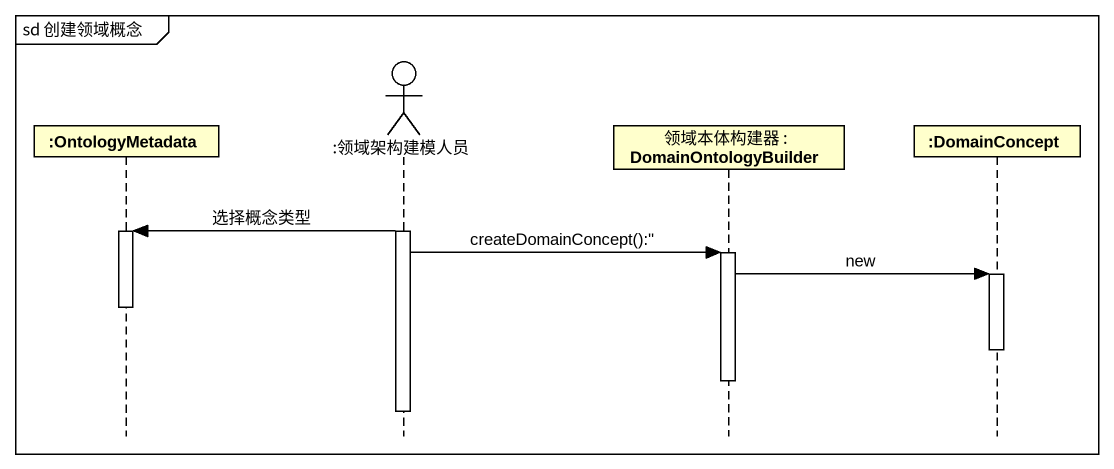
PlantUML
@startuml
mainframe sd 创建领域概念
hide footbox
participant ":OntologyMetadata" as OntologyMetadata
actor ":领域架构建模人员" as 领域架构建模人员
participant "领域本体构建器 : DomainOntologyBuilder" as 领域本体构建器
participant ":DomainConcept" as DomainConcept

activate 领域架构建模人员
领域架构建模人员 -> OntologyMetadata : 选择概念类型
activate OntologyMetadata
领域架构建模人员 -> 领域本体构建器 : createDomainConcept():''
activate 领域本体构建器
领域本体构建器 -> DomainConcept : new
activate DomainConcept
deactivate OntologyMetadata
deactivate DomainConcept
deactivate 领域本体构建器
deactivate 领域架构建模人员
@enduml
